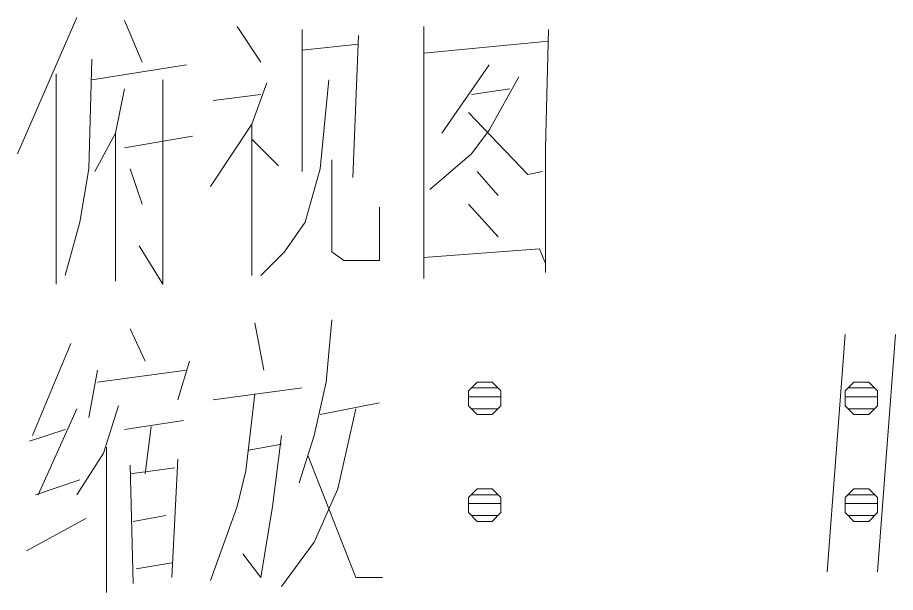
# Model space of a CAD drawing. Extents: x 28 to 1105, y 59 to 824.
# Drawn here: x 347.14 to 357.5, y 58.7 to 65.49 of the extents above; entities that cross this region are included whole.
import ezdxf

# ---------------------------------------------------------------- set-up
doc = ezdxf.new("R2010")
doc.units = 0

msp = doc.modelspace()

# ---------------------------------------------------------------- linework, layer by layer
at = {"color": 7, "lineweight": 13}
for points in [[(347.84, 65.487), (347.14, 63.877)], [(348.4, 65.452), (348.61, 64.962)], [(349.73, 65.382), (350.01, 64.962)], [(351.935, 65.382), (351.935, 63.912), (351.935, 62.407)], [(350.5, 65.347), (350.5, 63.667)], [(351.095, 63.597), (351.165, 65.277)], [(351.935, 65.347), (351.935, 63.947), (351.935, 62.547)], [(353.37, 62.582), (353.37, 63.947), (353.405, 65.347)], [(351.165, 65.172), (350.5, 65.102)], [(353.405, 65.207), (351.935, 65.067)], [(348.015, 64.997), (347.98, 63.702)], [(348.015, 64.752), (349.135, 64.927)], [(352.705, 64.927), (352.145, 64.122)], [(347.595, 64.822), (347.595, 63.597), (347.595, 62.337)], [(348.855, 64.752), (348.855, 63.562), (348.855, 62.337)], [(350.815, 64.752), (350.71, 63.702)], [(352.705, 64.157), (353.055, 64.787)], [(348.4, 64.647), (348.295, 64.122)], [(350.08, 64.717), (349.905, 64.227), (349.415, 63.492)], [(352.495, 64.577), (352.95, 64.647)], [(349.45, 64.507), (350.01, 64.577)], [(352.46, 64.367), (353.16, 63.632)], [(349.905, 64.227), (349.905, 62.442)], [(352.495, 63.877), (352.705, 64.157)], [(348.295, 64.122), (348.05, 63.667)], [(348.295, 64.122), (348.295, 62.372)], [(348.4, 63.947), (349.205, 64.087)], [(349.905, 64.052), (350.22, 63.737)], [(352.005, 63.457), (352.495, 63.877)], [(350.85, 62.722), (350.85, 63.807)], [(347.98, 63.702), (347.875, 63.072)], [(348.47, 63.702), (348.61, 63.282)], [(350.71, 63.702), (350.535, 63.072)], [(352.565, 63.667), (352.81, 63.387)], [(353.16, 63.632), (353.335, 63.667)], [(351.41, 63.247), (351.41, 62.617)], [(352.46, 63.282), (352.81, 62.897)], [(347.875, 63.072), (347.7, 62.442)], [(350.29, 62.722), (350.535, 63.072)], [(348.855, 62.337), (348.575, 62.792)], [(350.01, 62.442), (350.29, 62.722)], [(350.99, 62.617), (350.85, 62.722)], [(351.935, 62.652), (353.3, 62.757)], [(353.37, 62.477), (353.37, 62.582), (353.3, 62.757)], [(351.41, 62.617), (350.99, 62.617)], [(349.94, 61.882), (350.045, 61.322)], [(350.85, 61.917), (350.78, 61.182)], [(348.47, 61.812), (348.645, 61.427)], [(356.905, 61.742), (356.8, 60.342), (356.695, 58.942)], [(357.5, 61.742), (357.395, 60.342), (357.29, 58.942)], [(347.77, 61.637), (347.315, 60.552)], [(349.17, 61.427), (349.03, 60.972)], [(348.085, 61.322), (347.98, 60.762)], [(348.085, 61.182), (349.135, 61.322)], [(350.78, 61.182), (350.64, 60.552)], [(349.94, 61.042), (349.835, 60.132), (349.73, 59.712), (349.415, 58.837)], [(349.45, 60.972), (350.5, 61.112)], [(352.495, 61.112), (352.81, 61.112)], [(356.94, 61.112), (357.255, 61.112)], [(350.71, 60.797), (351.41, 60.937)], [(352.46, 61.007), (352.845, 61.007)], [(356.905, 61.007), (357.29, 61.007)], [(347.84, 60.867), (347.385, 59.852)], [(348.33, 60.902), (348.155, 60.342)], [(351.13, 60.867), (350.92, 59.922)], [(352.495, 60.867), (352.81, 60.867)], [(356.94, 60.867), (357.255, 60.867)], [(348.4, 60.622), (349.1, 60.727)], [(347.7, 60.622), (347.28, 60.482)], [(348.715, 60.657), (348.645, 60.097)], [(350.255, 60.552), (350.15, 59.712), (350.01, 58.872), (349.8, 59.152)], [(350.64, 60.552), (350.465, 59.992)], [(348.19, 60.412), (348.19, 58.697)], [(349.87, 60.377), (350.255, 60.447)], [(348.155, 60.342), (347.84, 59.852)], [(350.57, 60.307), (351.13, 58.872)], [(348.47, 60.202), (348.505, 58.802)], [(349.03, 60.272), (348.96, 58.872)], [(348.47, 60.097), (348.995, 60.167)], [(347.35, 59.852), (347.875, 60.027)], [(350.92, 59.922), (350.64, 59.292)], [(352.495, 59.852), (352.81, 59.852)], [(356.94, 59.852), (357.255, 59.852)], [(352.46, 59.747), (352.845, 59.747)], [(356.905, 59.747), (357.29, 59.747)], [(347.245, 59.187), (347.945, 59.572)], [(348.505, 59.537), (348.89, 59.607)], [(352.495, 59.607), (352.81, 59.607)], [(356.94, 59.607), (357.255, 59.607)], [(350.64, 59.292), (350.255, 58.767)], [(348.96, 59.047), (348.54, 58.977)], [(351.13, 58.872), (351.445, 58.872)]]:
    msp.add_lwpolyline(points, dxfattribs=at)
for points in [[(352.565, 60.797), (352.74, 60.797), (352.845, 60.902), (352.845, 61.077), (352.74, 61.182), (352.565, 61.182), (352.46, 61.077), (352.46, 60.902)], [(357.01, 60.797), (357.185, 60.797), (357.29, 60.902), (357.29, 61.077), (357.185, 61.182), (357.01, 61.182), (356.905, 61.077), (356.905, 60.902)], [(352.565, 59.537), (352.74, 59.537), (352.845, 59.642), (352.845, 59.817), (352.74, 59.922), (352.565, 59.922), (352.46, 59.817), (352.46, 59.642)], [(357.01, 59.537), (357.185, 59.537), (357.29, 59.642), (357.29, 59.817), (357.185, 59.922), (357.01, 59.922), (356.905, 59.817), (356.905, 59.642)]]:
    msp.add_lwpolyline(points, close=True, dxfattribs=at)

doc.saveas('drawing.dxf')
